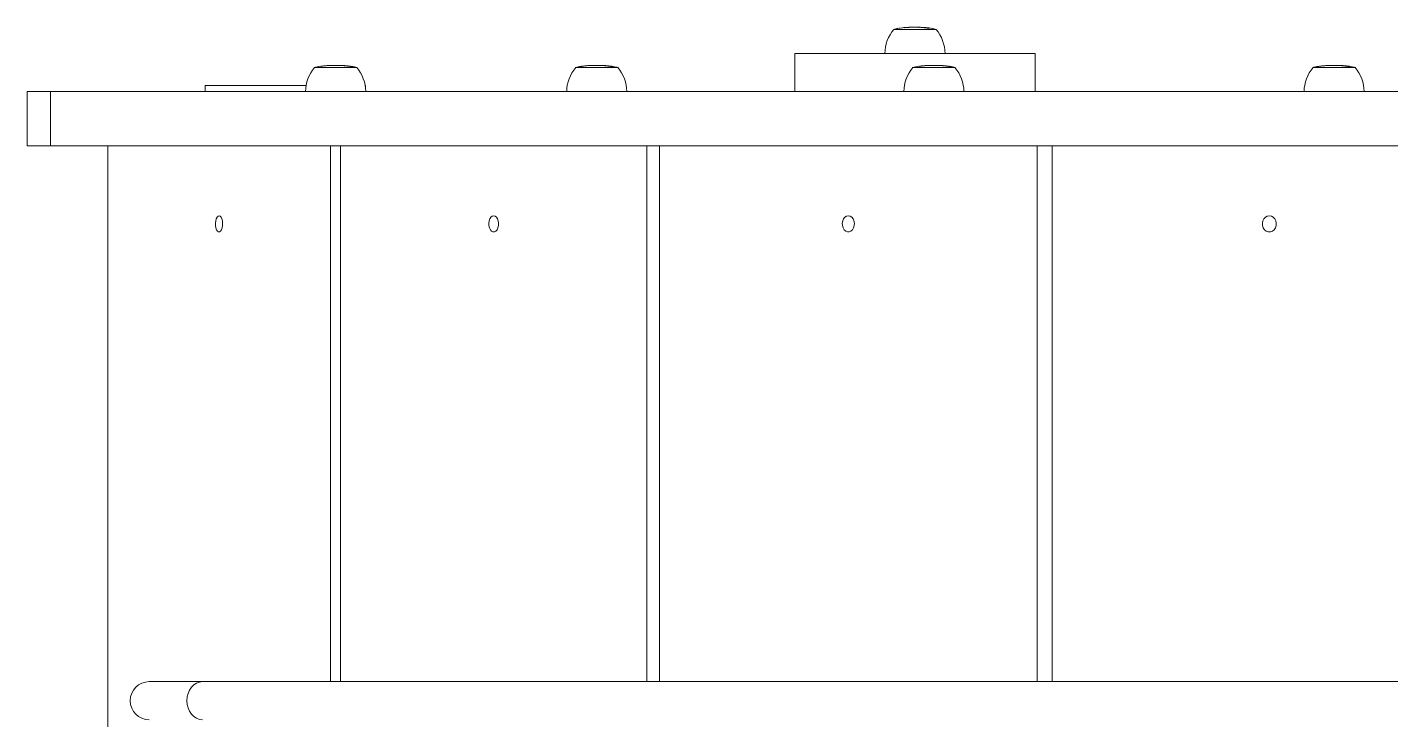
# Model space of a CAD drawing. Header units: millimetres. Extents: x -6562 to 7161, y -6069 to 5384.
# Drawn here: x -2986 to -2305, y -1573 to -1227 of the extents above; entities that cross this region are included whole.
import ezdxf

# ---------------------------------------------------------------- set-up
doc = ezdxf.new("R2010")
doc.units = ezdxf.units.MM
doc.layers.add('DIKOM_ОБЪЕКТ', color=7, linetype='Continuous')

msp = doc.modelspace()

# ---------------------------------------------------------------- linework, layer by layer
at = {"layer": 'DIKOM_ОБЪЕКТ', "color": 7, "linetype": 'Continuous', "lineweight": 15}
for p, q in [((-2553.733, -1228.436), (-2532.132, -1228.436)), ((-2548.375, -1227.576), (-2548.437, -1227.59)), ((-2548.038, -1227.546), (-2548.023, -1227.54)), ((-2548.023, -1227.54), (-2548.009, -1227.539)), ((-2548.009, -1227.539), (-2547.884, -1227.534)), ((-2547.496, -1227.504), (-2547.685, -1227.518)), ((-2544.258, -1227.384), (-2544.407, -1227.384)), ((-2544.007, -1227.384), (-2544.258, -1227.384)), ((-2543.057, -1227.384), (-2544.007, -1227.384)), ((-2543.589, -1227.386), (-2543.054, -1227.385)), ((-2542.733, -1227.384), (-2543.057, -1227.384)), ((-2541.482, -1227.384), (-2542.083, -1227.384)), ((-2541.591, -1227.384), (-2541.41, -1227.384)), ((-2541.458, -1227.384), (-2541.482, -1227.384)), ((-2540.838, -1227.389), (-2540.707, -1227.39)), ((-2538.541, -1227.504), (-2538.482, -1227.501)), ((-2536.39, -1227.805), (-2536.39, -1227.778)), ((-2535.749, -1227.776), (-2535.248, -1227.847)), ((-2602.933, -1240.436), (-2602.933, -1259.485)), ((-2602.933, -1240.436), (-2482.932, -1240.436)), ((-2482.932, -1259.485), (-2482.932, -1240.436)), ((-2842.899, -1247.484), (-2832.969, -1247.484)), ((-2839.716, -1246.895), (-2839.634, -1246.88)), ((-2839.575, -1246.87), (-2839.559, -1246.873)), ((-2839.23, -1246.828), (-2839.23, -1246.82)), ((-2836.137, -1246.524), (-2836.031, -1246.508)), ((-2835.575, -1246.484), (-2835.683, -1246.498)), ((-2834.868, -1246.464), (-2834.754, -1246.451)), ((-2832.729, -1246.432), (-2833.574, -1246.432)), ((-2833.551, -1246.432), (-2833.562, -1246.432)), ((-2832.969, -1247.484), (-2821.3, -1247.484)), ((-2832.569, -1246.432), (-2832.727, -1246.432)), ((-2832.071, -1246.432), (-2832.186, -1246.432)), ((-2832.073, -1246.433), (-2831.957, -1246.432)), ((-2831.25, -1246.432), (-2832.071, -1246.432)), ((-2831.188, -1246.432), (-2831.25, -1246.432)), ((-2831.201, -1246.432), (-2831.097, -1246.433)), ((-2830.625, -1246.432), (-2830.932, -1246.432)), ((-2826.36, -1246.69), (-2826.866, -1246.62)), ((-2826.456, -1246.655), (-2826.187, -1246.679)), ((-2824.978, -1246.832), (-2825.903, -1246.742)), ((-2825.829, -1246.718), (-2825.357, -1246.781)), ((-2712.579, -1247.484), (-2703.83, -1247.484)), ((-2708.938, -1246.821), (-2708.938, -1246.82)), ((-2705.936, -1246.524), (-2705.77, -1246.514)), ((-2705.307, -1246.488), (-2705.49, -1246.498)), ((-2704.687, -1246.464), (-2704.474, -1246.454)), ((-2703.83, -1247.484), (-2690.979, -1247.484)), ((-2702.584, -1246.432), (-2703.254, -1246.432)), ((-2702.422, -1246.432), (-2702.568, -1246.432)), ((-2701.066, -1246.432), (-2701.917, -1246.432)), ((-2701.914, -1246.433), (-2701.82, -1246.432)), ((-2700.742, -1246.432), (-2701.066, -1246.432)), ((-2700.305, -1246.432), (-2700.724, -1246.432)), ((-2698.42, -1246.476), (-2698.4, -1246.475)), ((-2696.306, -1246.69), (-2696.651, -1246.601)), ((-2696.252, -1246.642), (-2696.023, -1246.679)), ((-2694.322, -1246.862), (-2695.856, -1246.742)), ((-2695.665, -1246.718), (-2694.377, -1246.856)), ((-2694.313, -1246.863), (-2694.322, -1246.862)), ((-2544.29, -1247.484), (-2532.375, -1247.484)), ((-2540.381, -1246.838), (-2540.381, -1246.82)), ((-2538.533, -1246.586), (-2538.619, -1246.592)), ((-2538.522, -1246.586), (-2538.533, -1246.586)), ((-2535.689, -1246.438), (-2535.638, -1246.438)), ((-2535.095, -1246.432), (-2535.628, -1246.439)), ((-2534.93, -1246.432), (-2535.095, -1246.432)), ((-2533.9, -1246.432), (-2534.95, -1246.432)), ((-2533.659, -1246.432), (-2533.894, -1246.432)), ((-2533.203, -1246.432), (-2533.874, -1246.432)), ((-2533.209, -1246.433), (-2533.048, -1246.432)), ((-2532.433, -1246.432), (-2533.203, -1246.432)), ((-2532.18, -1246.432), (-2532.433, -1246.432)), ((-2532.375, -1247.484), (-2522.69, -1247.484)), ((-2532.015, -1246.432), (-2532.18, -1246.432)), ((-2528.9, -1246.559), (-2529.021, -1246.545)), ((-2528.656, -1246.578), (-2528.602, -1246.572)), ((-2528.564, -1246.578), (-2528.448, -1246.595)), ((-2527.464, -1246.69), (-2527.918, -1246.654)), ((-2526.786, -1246.78), (-2527.007, -1246.742)), ((-2526.007, -1246.873), (-2526.096, -1246.858)), ((-2525.639, -1246.928), (-2525.555, -1246.94)), ((-2344.526, -1247.484), (-2336.428, -1247.484)), ((-2337.929, -1246.524), (-2337.773, -1246.516)), ((-2337.304, -1246.49), (-2337.489, -1246.498)), ((-2336.696, -1246.464), (-2336.459, -1246.455)), ((-2336.428, -1247.484), (-2322.927, -1247.484)), ((-2334.608, -1246.432), (-2335.201, -1246.432)), ((-2334.463, -1246.432), (-2334.591, -1246.432)), ((-2333.094, -1246.432), (-2333.961, -1246.432)), ((-2333.956, -1246.433), (-2333.869, -1246.432)), ((-2332.738, -1246.432), (-2333.094, -1246.432)), ((-2332.252, -1246.432), (-2332.738, -1246.432)), ((-2328.633, -1246.589), (-2328.647, -1246.588)), ((-2328.432, -1246.69), (-2328.633, -1246.589)), ((-2328.233, -1246.635), (-2328.088, -1246.679)), ((-2326.688, -1246.834), (-2327.988, -1246.742)), ((-2327.732, -1246.718), (-2326.685, -1246.82)), ((-2326.282, -1246.863), (-2326.291, -1246.862)), ((-2897.244, -1259.485), (-2897.244, -1256.485)), ((-2897.244, -1256.485), (-2846.831, -1256.485)), ((-2817.368, -1256.485), (-2817.244, -1256.485)), ((-2817.244, -1256.485), (-2817.244, -1257.324)), ((-2986.029, -1259.485), (-2986.029, -1286.484)), ((-2974.493, -1259.485), (-2986.029, -1259.485)), ((-2974.493, -1286.484), (-2974.493, -1259.485)), ((-1772.956, -1259.485), (-2974.493, -1259.485)), ((-2986.029, -1286.484), (-2974.493, -1286.484)), ((-2974.493, -1286.484), (-1772.956, -1286.484)), ((-2945.872, -1286.484), (-2945.872, -1932.484)), ((-2834.726, -1553.984), (-2834.726, -1286.484)), ((-2829.605, -1286.484), (-2829.605, -1553.984)), ((-2676.83, -1553.984), (-2676.83, -1286.484)), ((-2670.447, -1286.484), (-2670.447, -1553.984)), ((-2481.938, -1553.984), (-2481.938, -1286.484)), ((-2474.539, -1286.484), (-2474.539, -1553.984)), ((-2898.495, -1553.984), (-2925.165, -1553.984)), ((-2074.274, -1553.984), (-2898.495, -1553.984))]:
    msp.add_line(p, q, dxfattribs=at)
at = {"layer": 'DIKOM_ОБЪЕКТ', "color": 7, "linetype": 'Continuous', "lineweight": 15, "flags": 128}
for points in [[(-2890.299, -1321.484), (-2889.775, -1321.662), (-2889.298, -1322.18), (-2888.909, -1322.99), (-2888.644, -1324.023), (-2888.526, -1325.186), (-2888.566, -1326.375), (-2888.759, -1327.484), (-2889.09, -1328.417), (-2889.527, -1329.088), (-2890.034, -1329.44), (-2890.564, -1329.44), (-2891.071, -1329.088), (-2891.509, -1328.417), (-2891.839, -1327.484), (-2892.033, -1326.375), (-2892.073, -1325.186), (-2891.955, -1324.023), (-2891.689, -1322.99), (-2891.301, -1322.18), (-2890.824, -1321.662), (-2890.299, -1321.484)], [(-2753.218, -1321.484), (-2752.497, -1321.662), (-2751.841, -1322.18), (-2751.307, -1322.99), (-2750.942, -1324.023), (-2750.78, -1325.186), (-2750.835, -1326.375), (-2751.101, -1327.484), (-2751.555, -1328.417), (-2752.157, -1329.088), (-2752.854, -1329.44), (-2753.582, -1329.44), (-2754.278, -1329.088), (-2754.881, -1328.417), (-2755.335, -1327.484), (-2755.601, -1326.375), (-2755.655, -1325.186), (-2755.493, -1324.023), (-2755.129, -1322.99), (-2754.595, -1322.18), (-2753.938, -1321.662), (-2753.218, -1321.484)], [(-2576.193, -1321.484), (-2575.304, -1321.662), (-2574.494, -1322.18), (-2573.835, -1322.99), (-2573.385, -1324.023), (-2573.185, -1325.186), (-2573.252, -1326.375), (-2573.58, -1327.484), (-2574.141, -1328.417), (-2574.884, -1329.088), (-2575.743, -1329.44), (-2576.642, -1329.44), (-2577.501, -1329.088), (-2578.244, -1328.417), (-2578.805, -1327.484), (-2579.133, -1326.375), (-2579.2, -1325.186), (-2579, -1324.023), (-2578.55, -1322.99), (-2577.891, -1322.18), (-2577.082, -1321.662), (-2576.193, -1321.484)], [(-2366.054, -1321.484), (-2365.03, -1321.662), (-2364.098, -1322.18), (-2363.34, -1322.99), (-2362.822, -1324.023), (-2362.592, -1325.186), (-2362.669, -1326.375), (-2363.047, -1327.484), (-2363.692, -1328.417), (-2364.547, -1329.088), (-2365.536, -1329.44), (-2366.571, -1329.44), (-2367.56, -1329.088), (-2368.415, -1328.417), (-2369.06, -1327.484), (-2369.438, -1326.375), (-2369.516, -1325.186), (-2369.285, -1324.023), (-2368.768, -1322.99), (-2368.009, -1322.18), (-2367.077, -1321.662), (-2366.054, -1321.484)], [(-2898.495, -1553.984), (-2900.019, -1554.167), (-2901.484, -1554.708), (-2902.835, -1555.585), (-2904.018, -1556.767), (-2904.989, -1558.207), (-2905.711, -1559.849), (-2906.156, -1561.631), (-2906.306, -1563.484)], [(-2906.306, -1563.484), (-2906.156, -1565.338), (-2905.711, -1567.12), (-2904.989, -1568.762), (-2904.018, -1570.202), (-2902.835, -1571.383), (-2901.484, -1572.261), (-2900.019, -1572.802), (-2898.495, -1572.984)]]:
    msp.add_lwpolyline(points, dxfattribs=at)
at = {"layer": 'DIKOM_ОБЪЕКТ', "color": 7, "linetype": 'Continuous', "lineweight": 15}
for centre, radius, start, end in [((-2539.256, -1240.596), 18.677, 139.378843, 179.509067), ((-2544.407, -1269.219), 41.836, 99.485004, 102.879622), ((-2544.407, -1269.219), 41.836, 95.529307, 97.601081), ((-2544.407, -1269.219), 41.836, 93.193201, 94.232976), ((-2544.407, -1269.219), 41.836, 90, 92.598863), ((-2541.458, -1269.219), 41.836, 87.15022, 88.299782), ((-2541.458, -1269.219), 41.836, 85.012714, 86.510836), ((-2541.458, -1269.219), 41.836, 77.120378, 80.940687), ((-2546.609, -1240.596), 18.677, 0.490933, 40.621157), ((-2828.423, -1259.644), 18.677, 139.378843, 179.509067), ((-2833.574, -1288.267), 41.836, 98.33127, 102.879622), ((-2833.574, -1288.267), 41.836, 95.033152, 97.70001), ((-2833.574, -1288.267), 41.836, 93.364492, 94.432752), ((-2833.574, -1288.267), 41.836, 91.613414, 92.73855), ((-2833.574, -1288.267), 41.836, 90, 90.988827), ((-2830.625, -1288.267), 41.836, 87.383287, 90), ((-2830.625, -1288.267), 41.836, 85.910634, 86.755211), ((-2830.625, -1288.267), 41.836, 84.84443, 85.283856), ((-2830.625, -1288.267), 41.836, 82.763065, 84.280212), ((-2830.625, -1288.267), 41.836, 81.885314, 82.238137), ((-2830.625, -1288.267), 41.836, 77.120378, 81.252933), ((-2835.776, -1259.644), 18.677, 0.490933, 40.621157), ((-2698.103, -1259.644), 18.677, 139.378843, 179.509067), ((-2703.254, -1288.267), 41.836, 98.489342, 102.879622), ((-2703.254, -1288.267), 41.836, 95.799076, 96.272076), ((-2703.254, -1288.267), 41.836, 93.446582, 94.766162), ((-2703.254, -1288.267), 41.836, 91.668721, 92.811062), ((-2703.254, -1288.267), 41.836, 90, 91.034555), ((-2700.305, -1288.267), 41.836, 87.392556, 90), ((-2700.305, -1288.267), 41.836, 85.817145, 86.770486), ((-2700.305, -1288.267), 41.836, 84.99007, 85.181532), ((-2700.305, -1288.267), 41.836, 82.238058, 84.440524), ((-2700.305, -1288.267), 41.836, 80.707493, 81.087984), ((-2700.305, -1288.267), 41.836, 77.120378, 80.707493), ((-2705.456, -1259.644), 18.677, 0.490933, 40.621157), ((-2529.814, -1259.644), 18.677, 139.378843, 179.509067), ((-2534.965, -1288.267), 41.836, 98.35335, 102.879622), ((-2534.965, -1288.267), 41.836, 95.009891, 97.720753), ((-2534.965, -1288.267), 41.836, 93.375819, 94.344857), ((-2534.965, -1288.267), 41.836, 91.620958, 92.748519), ((-2532.016, -1288.267), 41.836, 87.433268, 89.004139), ((-2532.016, -1288.267), 41.836, 85.897352, 86.843528), ((-2532.016, -1288.267), 41.836, 84.377935, 85.269666), ((-2532.016, -1288.267), 41.836, 83.320997, 83.770984), ((-2532.016, -1288.267), 41.836, 81.863645, 82.814776), ((-2532.016, -1288.267), 41.836, 77.120378, 81.229873), ((-2537.167, -1259.644), 18.677, 0.490933, 40.621157), ((-2330.05, -1259.644), 18.677, 139.378843, 179.509067), ((-2335.201, -1288.267), 41.836, 98.789411, 102.879622), ((-2335.201, -1288.267), 41.836, 93.523047, 95.329183), ((-2335.201, -1288.267), 41.836, 91.72029, 92.878621), ((-2335.201, -1288.267), 41.836, 90, 91.077233), ((-2332.252, -1288.267), 41.836, 85.730291, 86.827204), ((-2332.252, -1288.267), 41.836, 82.337906, 84.488372), ((-2332.252, -1288.267), 41.836, 77.120378, 80.445735), ((-2337.403, -1259.644), 18.677, 0.490933, 40.621157), ((-2925.165, -1563.484), 9.5, 90, 270)]:
    msp.add_arc(centre, radius, start, end, dxfattribs=at)
for points, knots in [([(-2550.347, -1227.808), (-2550.44, -1227.821), (-2550.646, -1227.851), (-2550.85, -1227.883), (-2550.962, -1227.9)], [0, 0, 0, 0, 0.4559037, 1, 1, 1, 1]), ([(-2547.685, -1227.518), (-2547.803, -1227.527), (-2548.033, -1227.545), (-2548.263, -1227.566), (-2548.375, -1227.576)], [0, 0, 0, 0, 0.5126486, 1, 1, 1, 1]), ([(-2545.485, -1227.408), (-2545.685, -1227.413), (-2546.051, -1227.424), (-2546.455, -1227.438), (-2546.694, -1227.446), (-2546.726, -1227.448), (-2546.739, -1227.449)], [0, 0, 0, 0, 0.3122944, 0.5725119, 0.8320785, 1, 1, 1, 1]), ([(-2546.304, -1227.427), (-2546.311, -1227.427), (-2546.333, -1227.427), (-2546.222, -1227.424), (-2545.992, -1227.416), (-2545.692, -1227.407), (-2545.479, -1227.402), (-2545.397, -1227.4)], [0, 0, 0, 0, 0.1032606, 0.346748, 0.5904093, 0.8412488, 1, 1, 1, 1]), ([(-2544.004, -1227.384), (-2544.141, -1227.385), (-2544.415, -1227.385), (-2544.953, -1227.395), (-2545.306, -1227.403), (-2545.485, -1227.408)], [0, 0, 0, 0, 0.327602, 0.6589615, 1, 1, 1, 1]), ([(-2545.397, -1227.4), (-2545.245, -1227.397), (-2544.964, -1227.391), (-2544.571, -1227.385), (-2544.326, -1227.384), (-2544.246, -1227.384), (-2544.237, -1227.384)], [0, 0, 0, 0, 0.3583396, 0.6608393, 0.9634143, 1, 1, 1, 1]), ([(-2542.966, -1227.386), (-2543.07, -1227.386), (-2543.277, -1227.385), (-2543.485, -1227.386), (-2543.589, -1227.386)], [0, 0, 0, 0, 0.5003631, 1, 1, 1, 1]), ([(-2540.842, -1227.39), (-2541.477, -1227.386), (-2542.185, -1227.382), (-2542.893, -1227.385), (-2542.966, -1227.386)], [0, 0, 0, 0, 0.8969283, 1, 1, 1, 1]), ([(-2541.22, -1227.407), (-2541.157, -1227.402), (-2541.031, -1227.392), (-2540.905, -1227.391), (-2540.842, -1227.39)], [0, 0, 0, 0, 0.4985056, 1, 1, 1, 1]), ([(-2540.777, -1227.421), (-2540.849, -1227.418), (-2540.996, -1227.413), (-2541.144, -1227.409), (-2541.22, -1227.407)], [0, 0, 0, 0, 0.4833612, 1, 1, 1, 1]), ([(-2540.217, -1227.407), (-2540.272, -1227.404), (-2540.459, -1227.394), (-2540.646, -1227.41), (-2540.777, -1227.421)], [0, 0, 0, 0, 0.2949592, 1, 1, 1, 1]), ([(-2539.98, -1227.456), (-2539.848, -1227.443), (-2539.647, -1227.423), (-2539.446, -1227.436), (-2539.377, -1227.441)], [0, 0, 0, 0, 0.6552196, 1, 1, 1, 1]), ([(-2539.538, -1227.482), (-2539.608, -1227.477), (-2539.755, -1227.468), (-2539.903, -1227.46), (-2539.98, -1227.456)], [0, 0, 0, 0, 0.4763499, 1, 1, 1, 1]), ([(-2538.911, -1227.467), (-2538.988, -1227.461), (-2539.197, -1227.446), (-2539.406, -1227.468), (-2539.538, -1227.482)], [0, 0, 0, 0, 0.3695601, 1, 1, 1, 1]), ([(-2537.223, -1227.695), (-2537.419, -1227.672), (-2537.744, -1227.634), (-2538.144, -1227.585), (-2538.407, -1227.547), (-2538.545, -1227.52), (-2538.538, -1227.513), (-2538.536, -1227.511)], [0, 0, 0, 0, 0.2720191, 0.4505152, 0.6290596, 0.8639195, 1, 1, 1, 1]), ([(-2538.482, -1227.501), (-2538.387, -1227.503), (-2538.246, -1227.507), (-2537.85, -1227.539), (-2537.582, -1227.563), (-2537.421, -1227.579), (-2537.378, -1227.584)], [0, 0, 0, 0, 0.4983708, 0.7358924, 0.9309414, 1, 1, 1, 1]), ([(-2538.097, -1227.546), (-2538.1, -1227.547), (-2538.119, -1227.549), (-2538.049, -1227.564), (-2537.908, -1227.587), (-2537.662, -1227.619), (-2537.383, -1227.652), (-2537.194, -1227.674), (-2537.123, -1227.683)], [0, 0, 0, 0, 0.0445552, 0.2670178, 0.447909, 0.6297189, 0.8617545, 1, 1, 1, 1]), ([(-2536.532, -1227.675), (-2536.685, -1227.657), (-2536.934, -1227.628), (-2537.287, -1227.592), (-2537.579, -1227.564), (-2537.847, -1227.543), (-2537.976, -1227.537), (-2538.031, -1227.537), (-2538.042, -1227.537)], [0, 0, 0, 0, 0.2198004, 0.3567994, 0.4943541, 0.6727151, 0.9374427, 1, 1, 1, 1]), ([(-2536.039, -1227.855), (-2536.241, -1227.825), (-2536.635, -1227.768), (-2537.03, -1227.718), (-2537.223, -1227.695)], [0, 0, 0, 0, 0.5123585, 1, 1, 1, 1]), ([(-2537.123, -1227.683), (-2537.004, -1227.697), (-2536.759, -1227.727), (-2536.515, -1227.761), (-2536.39, -1227.778)], [0, 0, 0, 0, 0.4886597, 1, 1, 1, 1]), ([(-2535.784, -1227.772), (-2535.911, -1227.754), (-2536.16, -1227.72), (-2536.409, -1227.69), (-2536.532, -1227.675)], [0, 0, 0, 0, 0.5105033, 1, 1, 1, 1]), ([(-2536.39, -1227.778), (-2536.289, -1227.768), (-2536.087, -1227.749), (-2535.885, -1227.764), (-2535.784, -1227.772)], [0, 0, 0, 0, 0.5001102, 1, 1, 1, 1]), ([(-2535.248, -1227.847), (-2535.38, -1227.833), (-2535.644, -1227.806), (-2535.908, -1227.839), (-2536.039, -1227.855)], [0, 0, 0, 0, 0.4998659, 1, 1, 1, 1]), ([(-2838.453, -1246.729), (-2838.659, -1246.754), (-2839.081, -1246.804), (-2839.501, -1246.865), (-2839.716, -1246.895)], [0, 0, 0, 0, 0.4895111, 1, 1, 1, 1]), ([(-2839.23, -1246.82), (-2839.1, -1246.803), (-2838.845, -1246.769), (-2838.59, -1246.738), (-2838.465, -1246.723)], [0, 0, 0, 0, 0.5105612, 1, 1, 1, 1]), ([(-2838.465, -1246.723), (-2838.308, -1246.706), (-2838.053, -1246.677), (-2837.712, -1246.64), (-2837.447, -1246.613), (-2837.226, -1246.591), (-2837.172, -1246.587), (-2837.14, -1246.586)], [0, 0, 0, 0, 0.2343283, 0.3807119, 0.5272932, 0.7176178, 1, 1, 1, 1]), ([(-2836.808, -1246.559), (-2836.834, -1246.56), (-2836.887, -1246.563), (-2837.129, -1246.587), (-2837.455, -1246.621), (-2837.911, -1246.667), (-2838.256, -1246.706), (-2838.453, -1246.729)], [0, 0, 0, 0, 0.1783551, 0.3749426, 0.5363443, 0.7345606, 1, 1, 1, 1]), ([(-2835.683, -1246.498), (-2835.763, -1246.502), (-2835.914, -1246.51), (-2836.065, -1246.519), (-2836.137, -1246.524)], [0, 0, 0, 0, 0.5246461, 1, 1, 1, 1]), ([(-2834.415, -1246.451), (-2834.493, -1246.453), (-2834.644, -1246.456), (-2834.795, -1246.461), (-2834.868, -1246.464)], [0, 0, 0, 0, 0.5157568, 1, 1, 1, 1]), ([(-2834.316, -1246.439), (-2834.333, -1246.44), (-2834.366, -1246.441), (-2834.399, -1246.448), (-2834.415, -1246.451)], [0, 0, 0, 0, 0.5020316, 1, 1, 1, 1]), ([(-2831.957, -1246.432), (-2832.047, -1246.432), (-2832.149, -1246.432), (-2832.353, -1246.432), (-2832.467, -1246.432), (-2832.569, -1246.432)], [0, 0, 0, 0, 0.4434911, 0.5003872, 1, 1, 1, 1]), ([(-2830.066, -1246.451), (-2830.296, -1246.446), (-2830.696, -1246.437), (-2831.099, -1246.432), (-2831.228, -1246.432), (-2831.266, -1246.433)], [0, 0, 0, 0, 0.4902398, 0.8509912, 1, 1, 1, 1]), ([(-2831.089, -1246.433), (-2831.034, -1246.432), (-2830.924, -1246.431), (-2830.619, -1246.434), (-2830.305, -1246.439), (-2830.11, -1246.443), (-2830.038, -1246.445)], [0, 0, 0, 0, 0.2896459, 0.5800927, 0.8460429, 1, 1, 1, 1]), ([(-2828.249, -1246.5), (-2828.296, -1246.499), (-2828.374, -1246.497), (-2828.785, -1246.486), (-2829.249, -1246.473), (-2829.703, -1246.46), (-2829.973, -1246.453), (-2830.066, -1246.451)], [0, 0, 0, 0, 0.3033139, 0.5041813, 0.7051931, 0.8981846, 1, 1, 1, 1]), ([(-2830.038, -1246.445), (-2829.857, -1246.449), (-2829.549, -1246.456), (-2829.168, -1246.466), (-2828.894, -1246.473), (-2828.747, -1246.476), (-2828.715, -1246.476), (-2828.702, -1246.476)], [0, 0, 0, 0, 0.2561699, 0.4369614, 0.617798, 0.8434375, 1, 1, 1, 1]), ([(-2827.8, -1246.559), (-2827.753, -1246.548), (-2827.659, -1246.525), (-2827.565, -1246.552), (-2827.519, -1246.566)], [0, 0, 0, 0, 0.5000848, 1, 1, 1, 1]), ([(-2827.347, -1246.595), (-2827.419, -1246.589), (-2827.57, -1246.576), (-2827.721, -1246.565), (-2827.8, -1246.559)], [0, 0, 0, 0, 0.4769515, 1, 1, 1, 1]), ([(-2827.184, -1246.578), (-2827.198, -1246.576), (-2827.253, -1246.566), (-2827.307, -1246.583), (-2827.347, -1246.595)], [0, 0, 0, 0, 0.2666027, 1, 1, 1, 1]), ([(-2825.903, -1246.742), (-2825.98, -1246.733), (-2826.132, -1246.715), (-2826.284, -1246.698), (-2826.36, -1246.69)], [0, 0, 0, 0, 0.501719, 1, 1, 1, 1]), ([(-2826.187, -1246.679), (-2826.166, -1246.683), (-2826.134, -1246.689), (-2826.093, -1246.698), (-2826.078, -1246.702), (-2826.07, -1246.705)], [0, 0, 0, 0, 0.499731, 0.7498036, 1, 1, 1, 1]), ([(-2826.07, -1246.705), (-2826.068, -1246.705), (-2826.065, -1246.705), (-2826.062, -1246.705), (-2826.06, -1246.706)], [0, 0, 0, 0, 0.5492232, 1, 1, 1, 1]), ([(-2826.06, -1246.706), (-2826.022, -1246.707), (-2825.965, -1246.71), (-2825.887, -1246.714), (-2825.848, -1246.717), (-2825.829, -1246.718)], [0, 0, 0, 0, 0.5001192, 0.7500701, 1, 1, 1, 1]), ([(-2824.901, -1246.873), (-2824.862, -1246.86), (-2824.802, -1246.84), (-2824.742, -1246.852), (-2824.721, -1246.856)], [0, 0, 0, 0, 0.6575158, 1, 1, 1, 1]), ([(-2824.448, -1246.94), (-2824.533, -1246.927), (-2824.684, -1246.904), (-2824.835, -1246.882), (-2824.901, -1246.873)], [0, 0, 0, 0, 0.5633599, 1, 1, 1, 1]), ([(-2824.265, -1246.924), (-2824.279, -1246.92), (-2824.34, -1246.903), (-2824.401, -1246.924), (-2824.448, -1246.94)], [0, 0, 0, 0, 0.2273872, 1, 1, 1, 1]), ([(-2708.218, -1246.729), (-2708.421, -1246.754), (-2708.836, -1246.805), (-2709.25, -1246.865), (-2709.462, -1246.895)], [0, 0, 0, 0, 0.4893642, 1, 1, 1, 1]), ([(-2708.938, -1246.82), (-2708.81, -1246.803), (-2708.559, -1246.769), (-2708.307, -1246.738), (-2708.184, -1246.723)], [0, 0, 0, 0, 0.5100934, 1, 1, 1, 1]), ([(-2706.731, -1246.577), (-2706.781, -1246.581), (-2706.906, -1246.591), (-2707.216, -1246.621), (-2707.679, -1246.667), (-2708.022, -1246.706), (-2708.218, -1246.729)], [0, 0, 0, 0, 0.149288, 0.3690756, 0.6386878, 1, 1, 1, 1]), ([(-2708.184, -1246.723), (-2708.029, -1246.706), (-2707.778, -1246.677), (-2707.43, -1246.641), (-2707.192, -1246.617), (-2707.099, -1246.61), (-2707.062, -1246.607)], [0, 0, 0, 0, 0.3779312, 0.6136791, 0.8503435, 1, 1, 1, 1]), ([(-2705.49, -1246.498), (-2705.568, -1246.502), (-2705.717, -1246.51), (-2705.865, -1246.519), (-2705.936, -1246.524)], [0, 0, 0, 0, 0.5244956, 1, 1, 1, 1]), ([(-2704.24, -1246.451), (-2704.317, -1246.453), (-2704.466, -1246.456), (-2704.615, -1246.461), (-2704.687, -1246.464)], [0, 0, 0, 0, 0.5159844, 1, 1, 1, 1]), ([(-2704.007, -1246.439), (-2704.046, -1246.44), (-2704.124, -1246.441), (-2704.202, -1246.448), (-2704.24, -1246.451)], [0, 0, 0, 0, 0.5020723, 1, 1, 1, 1]), ([(-2701.82, -1246.432), (-2701.909, -1246.432), (-2702.009, -1246.432), (-2702.21, -1246.432), (-2702.321, -1246.432), (-2702.422, -1246.432)], [0, 0, 0, 0, 0.443392, 0.4996092, 1, 1, 1, 1]), ([(-2699.961, -1246.451), (-2700.186, -1246.446), (-2700.575, -1246.437), (-2700.944, -1246.432), (-2701.049, -1246.432), (-2701.08, -1246.433)], [0, 0, 0, 0, 0.490852, 0.8519026, 1, 1, 1, 1]), ([(-2700.844, -1246.433), (-2700.803, -1246.432), (-2700.721, -1246.431), (-2700.448, -1246.434), (-2700.151, -1246.439), (-2699.959, -1246.443), (-2699.888, -1246.445)], [0, 0, 0, 0, 0.2896544, 0.580243, 0.8459523, 1, 1, 1, 1]), ([(-2697.973, -1246.5), (-2698.051, -1246.499), (-2698.18, -1246.497), (-2698.646, -1246.486), (-2699.141, -1246.473), (-2699.602, -1246.46), (-2699.869, -1246.453), (-2699.961, -1246.451)], [0, 0, 0, 0, 0.3033316, 0.5042633, 0.7053022, 0.8981069, 1, 1, 1, 1]), ([(-2699.888, -1246.445), (-2699.709, -1246.449), (-2699.402, -1246.456), (-2698.999, -1246.466), (-2698.693, -1246.473), (-2698.505, -1246.476), (-2698.445, -1246.476), (-2698.42, -1246.476)], [0, 0, 0, 0, 0.2561002, 0.4370599, 0.6178402, 0.8434694, 1, 1, 1, 1]), ([(-2698.043, -1246.495), (-2697.993, -1246.496), (-2697.892, -1246.5), (-2697.946, -1246.5), (-2697.973, -1246.5)], [0, 0, 0, 0, 0.5001259, 1, 1, 1, 1]), ([(-2697.725, -1246.559), (-2697.614, -1246.546), (-2697.457, -1246.528), (-2697.299, -1246.545), (-2697.252, -1246.55)], [0, 0, 0, 0, 0.7026344, 1, 1, 1, 1]), ([(-2697.279, -1246.595), (-2697.35, -1246.589), (-2697.498, -1246.576), (-2697.647, -1246.565), (-2697.725, -1246.559)], [0, 0, 0, 0, 0.4776485, 1, 1, 1, 1]), ([(-2696.789, -1246.583), (-2696.858, -1246.578), (-2697.022, -1246.565), (-2697.185, -1246.584), (-2697.279, -1246.595)], [0, 0, 0, 0, 0.4230765, 1, 1, 1, 1]), ([(-2695.856, -1246.742), (-2695.932, -1246.733), (-2696.082, -1246.715), (-2696.232, -1246.698), (-2696.306, -1246.69)], [0, 0, 0, 0, 0.5022396, 1, 1, 1, 1]), ([(-2696.023, -1246.679), (-2696.011, -1246.683), (-2695.994, -1246.689), (-2695.973, -1246.698), (-2695.967, -1246.702), (-2695.964, -1246.705)], [0, 0, 0, 0, 0.4997189, 0.7497462, 1, 1, 1, 1]), ([(-2695.964, -1246.705), (-2695.963, -1246.705), (-2695.96, -1246.705), (-2695.957, -1246.705), (-2695.955, -1246.706)], [0, 0, 0, 0, 0.5269172, 1, 1, 1, 1]), ([(-2695.955, -1246.706), (-2695.907, -1246.707), (-2695.835, -1246.71), (-2695.738, -1246.714), (-2695.689, -1246.717), (-2695.665, -1246.718)], [0, 0, 0, 0, 0.5000037, 0.7500059, 1, 1, 1, 1]), ([(-2694.869, -1246.873), (-2694.776, -1246.861), (-2694.591, -1246.837), (-2694.405, -1246.855), (-2694.313, -1246.863)], [0, 0, 0, 0, 0.500173, 1, 1, 1, 1]), ([(-2694.422, -1246.94), (-2694.506, -1246.927), (-2694.655, -1246.904), (-2694.804, -1246.882), (-2694.869, -1246.873)], [0, 0, 0, 0, 0.5632298, 1, 1, 1, 1]), ([(-2693.826, -1246.942), (-2693.914, -1246.929), (-2694.113, -1246.901), (-2694.312, -1246.926), (-2694.422, -1246.94)], [0, 0, 0, 0, 0.4431814, 1, 1, 1, 1]), ([(-2540.791, -1246.895), (-2540.851, -1246.88), (-2540.934, -1246.858), (-2541.017, -1246.877), (-2541.04, -1246.882)], [0, 0, 0, 0, 0.7250714, 1, 1, 1, 1]), ([(-2539.53, -1246.729), (-2539.736, -1246.754), (-2540.157, -1246.804), (-2540.577, -1246.865), (-2540.791, -1246.895)], [0, 0, 0, 0, 0.4894882, 1, 1, 1, 1]), ([(-2540.583, -1246.815), (-2540.562, -1246.811), (-2540.494, -1246.799), (-2540.427, -1246.811), (-2540.381, -1246.82)], [0, 0, 0, 0, 0.3147172, 1, 1, 1, 1]), ([(-2540.381, -1246.82), (-2540.251, -1246.803), (-2539.997, -1246.769), (-2539.742, -1246.738), (-2539.617, -1246.723)], [0, 0, 0, 0, 0.5102793, 1, 1, 1, 1]), ([(-2539.617, -1246.723), (-2539.461, -1246.706), (-2539.207, -1246.677), (-2538.89, -1246.64), (-2538.667, -1246.613), (-2538.531, -1246.593), (-2538.532, -1246.59), (-2538.532, -1246.589)], [0, 0, 0, 0, 0.2557377, 0.415536, 0.5756156, 0.7834921, 1, 1, 1, 1]), ([(-2538.08, -1246.549), (-2538.074, -1246.551), (-2538.065, -1246.555), (-2538.297, -1246.587), (-2538.573, -1246.621), (-2538.994, -1246.667), (-2539.335, -1246.706), (-2539.53, -1246.729)], [0, 0, 0, 0, 0.3343415, 0.4935825, 0.6243497, 0.7849115, 1, 1, 1, 1]), ([(-2538.135, -1246.552), (-2538.134, -1246.552), (-2538.096, -1246.549), (-2538.088, -1246.549), (-2538.08, -1246.549)], [0, 0, 0, 0, 0.029437, 1, 1, 1, 1]), ([(-2537.219, -1246.524), (-2537.279, -1246.51), (-2537.349, -1246.494), (-2537.42, -1246.506), (-2537.43, -1246.508)], [0, 0, 0, 0, 0.8580945, 1, 1, 1, 1]), ([(-2536.767, -1246.498), (-2536.846, -1246.502), (-2536.997, -1246.51), (-2537.148, -1246.519), (-2537.219, -1246.524)], [0, 0, 0, 0, 0.5242119, 1, 1, 1, 1]), ([(-2537.129, -1246.504), (-2537.068, -1246.492), (-2536.948, -1246.468), (-2536.827, -1246.488), (-2536.767, -1246.498)], [0, 0, 0, 0, 0.4998925, 1, 1, 1, 1]), ([(-2535.953, -1246.464), (-2536.013, -1246.453), (-2536.079, -1246.441), (-2536.145, -1246.45), (-2536.15, -1246.45)], [0, 0, 0, 0, 0.917794, 1, 1, 1, 1]), ([(-2535.501, -1246.451), (-2535.579, -1246.453), (-2535.73, -1246.456), (-2535.88, -1246.461), (-2535.953, -1246.464)], [0, 0, 0, 0, 0.5157805, 1, 1, 1, 1]), ([(-2535.628, -1246.439), (-2535.607, -1246.44), (-2535.564, -1246.441), (-2535.522, -1246.448), (-2535.501, -1246.451)], [0, 0, 0, 0, 0.5020518, 1, 1, 1, 1]), ([(-2533.048, -1246.432), (-2533.139, -1246.432), (-2533.24, -1246.432), (-2533.444, -1246.432), (-2533.557, -1246.432), (-2533.659, -1246.432)], [0, 0, 0, 0, 0.4437485, 0.5, 1, 1, 1, 1]), ([(-2531.152, -1246.451), (-2531.386, -1246.446), (-2531.792, -1246.437), (-2532.236, -1246.432), (-2532.396, -1246.432), (-2532.44, -1246.433)], [0, 0, 0, 0, 0.4971945, 0.8629749, 1, 1, 1, 1]), ([(-2532.284, -1246.433), (-2532.236, -1246.432), (-2532.109, -1246.431), (-2531.799, -1246.434), (-2531.469, -1246.439), (-2531.272, -1246.443), (-2531.2, -1246.445)], [0, 0, 0, 0, 0.1998247, 0.5271421, 0.8265952, 1, 1, 1, 1]), ([(-2531.2, -1246.445), (-2531.023, -1246.449), (-2530.721, -1246.456), (-2530.386, -1246.466), (-2530.176, -1246.473), (-2530.104, -1246.475), (-2530.113, -1246.476), (-2530.114, -1246.476)], [0, 0, 0, 0, 0.2867101, 0.4894502, 0.6919084, 0.9447418, 1, 1, 1, 1]), ([(-2529.71, -1246.497), (-2529.712, -1246.496), (-2529.718, -1246.495), (-2529.971, -1246.486), (-2530.364, -1246.473), (-2530.793, -1246.46), (-2531.06, -1246.453), (-2531.152, -1246.451)], [0, 0, 0, 0, 0.1433227, 0.3904319, 0.6375932, 0.8748899, 1, 1, 1, 1]), ([(-2528.448, -1246.595), (-2528.52, -1246.589), (-2528.671, -1246.576), (-2528.821, -1246.565), (-2528.9, -1246.559)], [0, 0, 0, 0, 0.4768991, 1, 1, 1, 1]), ([(-2527.479, -1246.679), (-2527.441, -1246.683), (-2527.385, -1246.689), (-2527.314, -1246.698), (-2527.282, -1246.702), (-2527.266, -1246.705)], [0, 0, 0, 0, 0.5000449, 0.749774, 1, 1, 1, 1]), ([(-2527.007, -1246.742), (-2527.083, -1246.733), (-2527.235, -1246.715), (-2527.388, -1246.698), (-2527.464, -1246.69)], [0, 0, 0, 0, 0.5022398, 1, 1, 1, 1]), ([(-2527.266, -1246.705), (-2527.265, -1246.705), (-2527.262, -1246.705), (-2527.259, -1246.705), (-2527.257, -1246.706)], [0, 0, 0, 0, 0.5257437, 1, 1, 1, 1]), ([(-2527.257, -1246.706), (-2527.236, -1246.707), (-2527.205, -1246.71), (-2527.161, -1246.714), (-2527.139, -1246.717), (-2527.128, -1246.718)], [0, 0, 0, 0, 0.4998305, 0.7499984, 1, 1, 1, 1]), ([(-2525.555, -1246.94), (-2525.639, -1246.927), (-2525.79, -1246.904), (-2525.941, -1246.882), (-2526.007, -1246.873)], [0, 0, 0, 0, 0.5624684, 1, 1, 1, 1]), ([(-2340.179, -1246.729), (-2340.379, -1246.754), (-2340.789, -1246.804), (-2341.197, -1246.865), (-2341.406, -1246.895)], [0, 0, 0, 0, 0.4895869, 1, 1, 1, 1]), ([(-2339.087, -1246.613), (-2339.11, -1246.615), (-2339.262, -1246.629), (-2339.651, -1246.668), (-2339.987, -1246.707), (-2340.179, -1246.729)], [0, 0, 0, 0, 0.0721648, 0.4685831, 1, 1, 1, 1]), ([(-2337.489, -1246.498), (-2337.566, -1246.502), (-2337.712, -1246.51), (-2337.859, -1246.519), (-2337.929, -1246.524)], [0, 0, 0, 0, 0.5242983, 1, 1, 1, 1]), ([(-2336.256, -1246.451), (-2336.332, -1246.453), (-2336.479, -1246.456), (-2336.625, -1246.461), (-2336.696, -1246.464)], [0, 0, 0, 0, 0.5167233, 1, 1, 1, 1]), ([(-2335.95, -1246.439), (-2336.001, -1246.44), (-2336.103, -1246.441), (-2336.205, -1246.448), (-2336.256, -1246.451)], [0, 0, 0, 0, 0.5021036, 1, 1, 1, 1]), ([(-2333.869, -1246.432), (-2333.957, -1246.432), (-2334.056, -1246.432), (-2334.254, -1246.432), (-2334.364, -1246.432), (-2334.463, -1246.432)], [0, 0, 0, 0, 0.4438106, 0.5000244, 1, 1, 1, 1]), ([(-2332.039, -1246.451), (-2332.259, -1246.446), (-2332.641, -1246.437), (-2332.986, -1246.432), (-2333.078, -1246.432), (-2333.103, -1246.433)], [0, 0, 0, 0, 0.4937649, 0.8571095, 1, 1, 1, 1]), ([(-2332.839, -1246.433), (-2332.806, -1246.432), (-2332.74, -1246.431), (-2332.487, -1246.434), (-2332.2, -1246.439), (-2332.011, -1246.443), (-2331.942, -1246.445)], [0, 0, 0, 0, 0.2896651, 0.5800664, 0.8459133, 1, 1, 1, 1]), ([(-2329.967, -1246.5), (-2330.061, -1246.499), (-2330.217, -1246.497), (-2330.712, -1246.486), (-2331.221, -1246.473), (-2331.685, -1246.46), (-2331.948, -1246.453), (-2332.039, -1246.451)], [0, 0, 0, 0, 0.3032804, 0.5042039, 0.7051123, 0.898181, 1, 1, 1, 1]), ([(-2331.942, -1246.445), (-2331.764, -1246.449), (-2331.459, -1246.456), (-2331.046, -1246.466), (-2330.723, -1246.473), (-2330.515, -1246.476), (-2330.438, -1246.476), (-2330.407, -1246.476)], [0, 0, 0, 0, 0.2560777, 0.437152, 0.6178874, 0.8435107, 1, 1, 1, 1]), ([(-2330.407, -1246.476), (-2330.355, -1246.477), (-2330.294, -1246.477), (-2330.364, -1246.475), (-2330.376, -1246.474)], [0, 0, 0, 0, 0.8369622, 1, 1, 1, 1]), ([(-2329.935, -1246.497), (-2329.914, -1246.498), (-2329.858, -1246.5), (-2329.925, -1246.5), (-2329.967, -1246.5)], [0, 0, 0, 0, 0.362092, 1, 1, 1, 1]), ([(-2329.831, -1246.559), (-2329.685, -1246.547), (-2329.453, -1246.527), (-2329.222, -1246.547), (-2329.136, -1246.554)], [0, 0, 0, 0, 0.6299404, 1, 1, 1, 1]), ([(-2329.391, -1246.595), (-2329.461, -1246.589), (-2329.607, -1246.576), (-2329.754, -1246.565), (-2329.831, -1246.559)], [0, 0, 0, 0, 0.4778327, 1, 1, 1, 1]), ([(-2328.647, -1246.588), (-2328.771, -1246.579), (-2329.019, -1246.563), (-2329.267, -1246.584), (-2329.391, -1246.595)], [0, 0, 0, 0, 0.5001007, 1, 1, 1, 1]), ([(-2327.988, -1246.742), (-2328.062, -1246.733), (-2328.21, -1246.715), (-2328.358, -1246.698), (-2328.432, -1246.69)], [0, 0, 0, 0, 0.5022566, 1, 1, 1, 1]), ([(-2328.088, -1246.679), (-2328.082, -1246.683), (-2328.073, -1246.689), (-2328.063, -1246.698), (-2328.063, -1246.702), (-2328.063, -1246.705)], [0, 0, 0, 0, 0.4997021, 0.7498649, 1, 1, 1, 1]), ([(-2328.063, -1246.705), (-2328.062, -1246.705), (-2328.059, -1246.705), (-2328.056, -1246.705), (-2328.054, -1246.706)], [0, 0, 0, 0, 0.5275595, 1, 1, 1, 1]), ([(-2328.054, -1246.706), (-2328.001, -1246.707), (-2327.922, -1246.71), (-2327.813, -1246.714), (-2327.759, -1246.717), (-2327.732, -1246.718)], [0, 0, 0, 0, 0.4998806, 0.750178, 1, 1, 1, 1]), ([(-2327.014, -1246.873), (-2326.892, -1246.861), (-2326.648, -1246.837), (-2326.404, -1246.855), (-2326.282, -1246.863)], [0, 0, 0, 0, 0.5002012, 1, 1, 1, 1]), ([(-2326.574, -1246.94), (-2326.657, -1246.927), (-2326.803, -1246.904), (-2326.95, -1246.882), (-2327.014, -1246.873)], [0, 0, 0, 0, 0.5635452, 1, 1, 1, 1]), ([(-2325.699, -1246.948), (-2325.845, -1246.932), (-2326.137, -1246.899), (-2326.428, -1246.927), (-2326.574, -1246.94)], [0, 0, 0, 0, 0.5001523, 1, 1, 1, 1]), ([(-2326.309, -1246.856), (-2326.216, -1246.869), (-2326.013, -1246.899), (-2325.81, -1246.931), (-2325.699, -1246.948)], [0, 0, 0, 0, 0.4559742, 1, 1, 1, 1])]:
    msp.add_open_spline(points, degree=3, knots=knots, dxfattribs=at)

doc.saveas('drawing.dxf')
